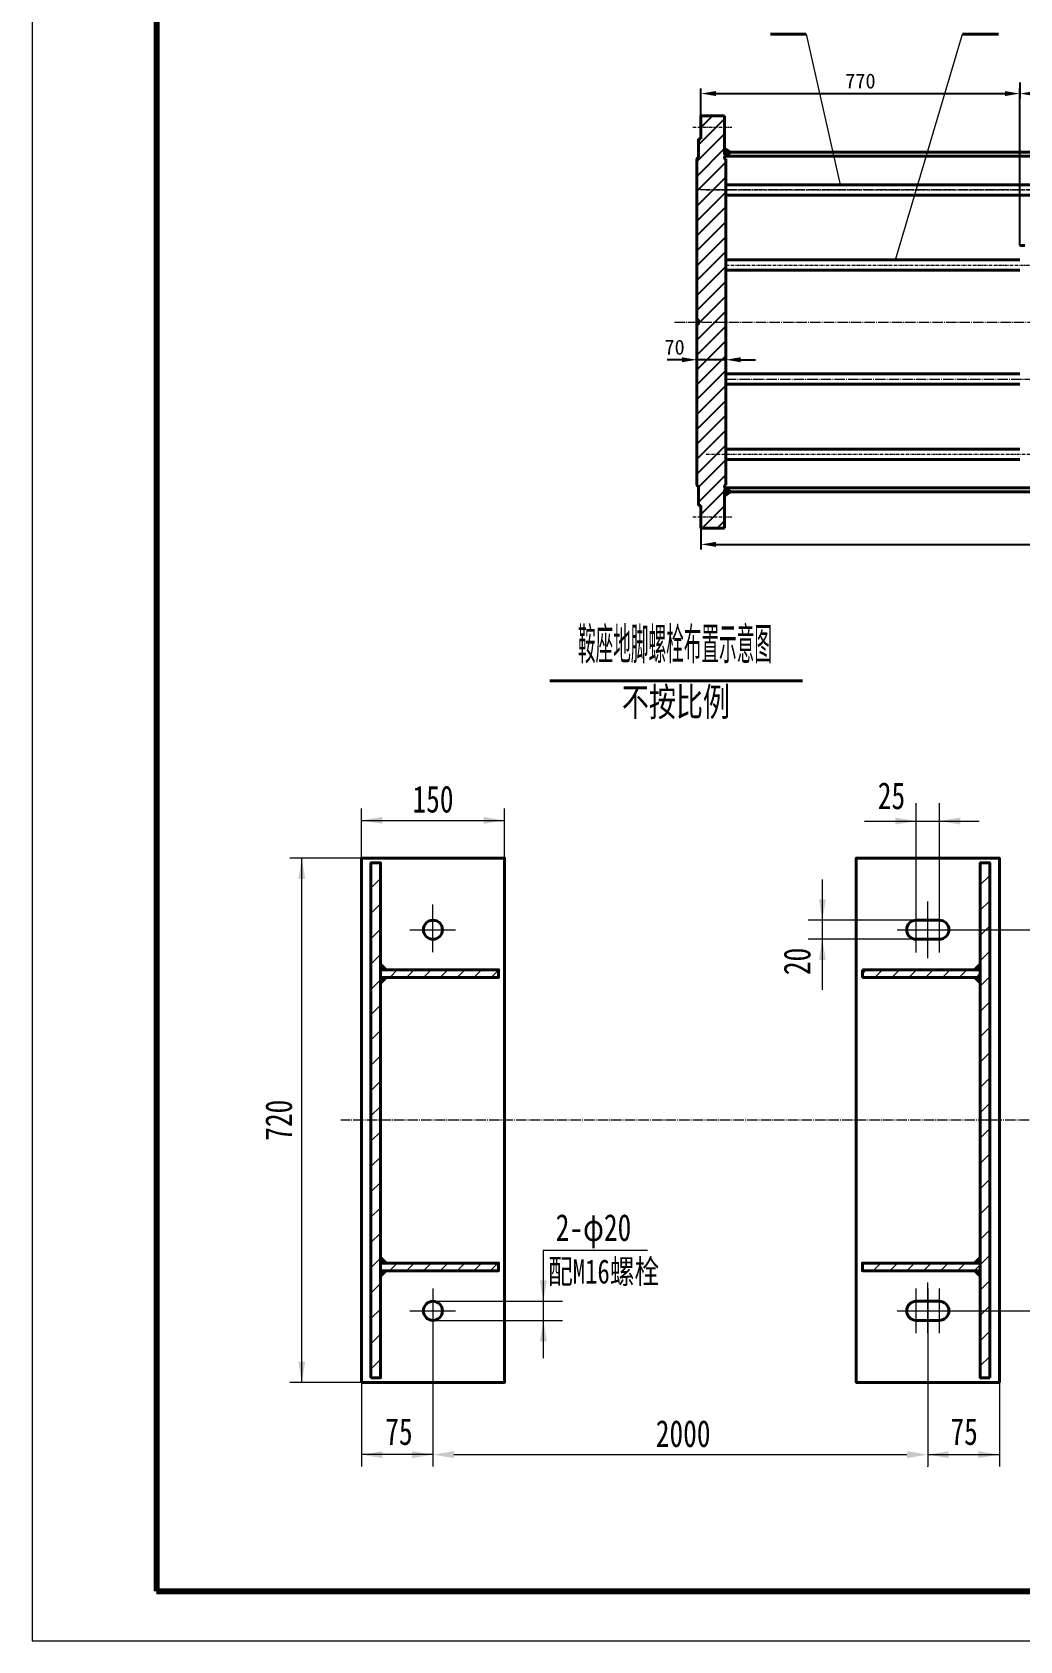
# Model space of a CAD drawing. Extents: x 0 to 23518, y -2902 to 4226.
# Drawn here: x 13426 to 15811, y -2902 to 980 of the extents above; entities that cross this region are included whole.
import ezdxf
from ezdxf.enums import TextEntityAlignment as Align

# ---------------------------------------------------------------- set-up
doc = ezdxf.new("R2010")
doc.units = 0
doc.header["$LTSCALE"] = 10
doc.header["$PDMODE"] = 1
doc.linetypes.add('ZXX-L', pattern=[3.28, 2.5, -0.3, 0.18, -0.3])
doc.linetypes.add('ZXX-S', pattern=[1.27, 0.75, -0.2, 0.12, -0.2])
doc.layers.get('Defpoints').update_dxf_attribs({"linetype": 'CONTINUOUS'})
doc.layers.add('5剖面线层', color=2, linetype='CONTINUOUS')
for name, color, linetype, lineweight in [('A 粗实线', 1, 'CONTINUOUS', 40), ('B 细实线', 7, 'CONTINUOUS', 18), ('C 文 字', 2, 'CONTINUOUS', 20), ('D 短中心线', 3, 'ZXX-S', 18), ('E 长中心线', 3, 'ZXX-L', 18)]:
    doc.layers.add(name, color=color, linetype=linetype, lineweight=lineweight)
doc.styles.add('HZTXT', font='SIMFANG.TTF', dxfattribs={"width": 0.75})
doc.styles.get("Standard").update_dxf_attribs({"font": 'SIMFANG.TTF'})
doc.dimstyles.new('通用标注4.0', dxfattribs={"dimscale": 12, "dimtxt": 3, "dimasz": 3, "dimexe": 1, "dimexo": 0, "dimgap": 1, "dimtad": 1, "dimdec": 0, "dimzin": 0, "dimdsep": 46, "dimtxsty": 'Standard', "dimcen": 0, "dimadec": 0, "dimazin": 0, "dimtfac": 0.375, "dimtdec": 0, "dimtmove": 2, "dimatfit": 3, "dimfxl": 0, "dimtzin": 0, "dimarcsym": 0})

# ---------------------------------------------------------------- blocks, each defined once
blk = doc.blocks.new('*D113')
at = {"layer": 'C 文 字', "color": 0, "lineweight": -2}
for p, q in [((15040.9, 778.2), (15040.9, 844.1)), ((15076.9, 832.1), (15774.9, 832.1)), ((15810.9, 465.7), (15810.9, 844.1))]:
    blk.add_line(p, q, dxfattribs=at)
at = {"layer": 'C 文 字', "color": 0}
for points in [[(15076.9, 838.1), (15076.9, 826.1), (15040.9, 832.1)], [(15774.9, 838.1), (15774.9, 826.1), (15810.9, 832.1)]]:
    blk.add_solid(points, dxfattribs=at)
at = {"layer": 'Defpoints', "color": 0}
for p in [(15810.9, 832.1), (15040.9, 778.2), (15810.9, 465.7)]:
    blk.add_point(p, dxfattribs=at)
at = {"layer": 'C 文 字', "color": 0, "insert": (15425.9, 862.1), "char_height": 36, "attachment_point": 5}
blk.add_mtext('770', dxfattribs=at)
blk = doc.blocks.new('*D115')
at = {"layer": 'C 文 字', "color": 0, "lineweight": -2}
for p, q in [((15810.9, 858.6), (15810.9, 820.1)), ((16494.9, 832.1), (15846.9, 832.1)), ((16530.9, 680.7), (16530.9, 844.1))]:
    blk.add_line(p, q, dxfattribs=at)
at = {"layer": 'C 文 字', "color": 0}
for points in [[(15846.9, 838.1), (15846.9, 826.1), (15810.9, 832.1)], [(16494.9, 838.1), (16494.9, 826.1), (16530.9, 832.1)]]:
    blk.add_solid(points, dxfattribs=at)
at = {"layer": 'Defpoints', "color": 0}
for p in [(15810.9, 858.6), (15810.9, 832.1), (16530.9, 680.7)]:
    blk.add_point(p, dxfattribs=at)
at = {"layer": 'C 文 字', "color": 0, "insert": (16170.9, 862.1), "char_height": 36, "attachment_point": 5}
blk.add_mtext('720', dxfattribs=at)
blk = doc.blocks.new('*D117')
at = {"layer": 'C 文 字', "color": 0, "lineweight": -2}
for p, q in [((15040.9, -216.8), (15040.9, -267.8)), ((18018.3, -216.8), (18018.3, -267.8)), ((15076.9, -255.8), (17982.3, -255.8))]:
    blk.add_line(p, q, dxfattribs=at)
at = {"layer": 'C 文 字', "color": 0}
for points in [[(15076.9, -249.8), (15076.9, -261.8), (15040.9, -255.8)], [(17982.3, -249.8), (17982.3, -261.8), (18018.3, -255.8)]]:
    blk.add_solid(points, dxfattribs=at)
at = {"layer": 'Defpoints', "color": 0}
for p in [(15040.9, -216.8), (18018.3, -216.8), (18018.3, -255.8)]:
    blk.add_point(p, dxfattribs=at)
at = {"layer": 'C 文 字', "color": 0, "insert": (16529.6, -225.8), "char_height": 36, "attachment_point": 5}
blk.add_mtext('2977', dxfattribs=at)
blk = doc.blocks.new('*D118')
at = {"layer": 'C 文 字', "color": 0, "lineweight": -2}
for p, q in [((15030.9, 186.5), (15030.9, 201.8)), ((15100.9, 186.5), (15100.9, 201.8)), ((14994.9, 189.8), (14958.9, 189.8)), ((15100.9, 189.8), (15030.9, 189.8)), ((15136.9, 189.8), (15172.9, 189.8))]:
    blk.add_line(p, q, dxfattribs=at)
at = {"layer": 'C 文 字', "color": 0}
for points in [[(14994.9, 195.8), (14994.9, 183.8), (15030.9, 189.8)], [(15136.9, 195.8), (15136.9, 183.8), (15100.9, 189.8)]]:
    blk.add_solid(points, dxfattribs=at)
at = {"layer": 'Defpoints', "color": 0}
for p in [(15030.9, 189.8), (15030.9, 186.5), (15100.9, 186.5)]:
    blk.add_point(p, dxfattribs=at)
at = {"layer": 'C 文 字', "color": 0, "insert": (14977.1, 219.8), "char_height": 36, "attachment_point": 5}
blk.add_mtext('70', dxfattribs=at)

msp = doc.modelspace()

# ---------------------------------------------------------------- hatches: boundary and pattern name
at = {"layer": '5剖面线层'}
h = msp.add_hatch(dxfattribs=at)
h.set_pattern_fill('ANSI31', color=256, scale=8, style=0)
h.set_pattern_definition([(45, (0, -209.862), (-17.960512, 17.960512), [])])
h.paths.add_polyline_path([(15097.9, 778.2), (15040.9, 778.2), (15040.9, 750.7), (15097.9, 750.7)])
h.paths.add_polyline_path([(15097.9, 750.7), (15040.9, 750.7), (15040.9, 723.2), (15034.9, 723.2), (15034.9, 678.7), (15030.9, 674.7), (15030.9, 632.7), (15100.9, 632.7), (15100.9, 674.7), (15099.9, 674.7, -0.414214), (15097.9, 676.7), (15097.9, 678.7, -0.414214), (15099.9, 680.7), (15100.9, 680.7), (15100.9, 683.1, -0.298217), (15097.9, 687.7)])
h.paths.add_polyline_path([(15100.9, 632.7), (15030.9, 632.7), (15030.9, 599.7), (15100.9, 599.7)])
h.paths.add_polyline_path([(15100.9, 599.7), (15053.6, 599.7), (15030.9, 599.7), (15030.9, 566.7), (15100.9, 566.7)])
h.paths.add_polyline_path([(15100.9, 566.7), (15030.9, 566.7), (15030.9, 533.7), (15100.9, 533.7)])
h.paths.add_polyline_path([(15100.9, 533.7), (15030.9, 533.7), (15030.9, 500.7), (15100.9, 500.7)])
h.paths.add_polyline_path([(15100.9, 500.7), (15030.9, 500.7), (15030.9, 467.7), (15100.9, 467.7)])
h.paths.add_polyline_path([(15100.9, 467.7), (15030.9, 467.7), (15030.9, 434.7), (15100.9, 434.7)])
h.paths.add_polyline_path([(15100.9, 434.7), (15030.9, 434.7), (15030.9, 401.7), (15100.9, 401.7)])
h.paths.add_polyline_path([(15100.9, 401.7), (15030.9, 401.7), (15030.9, 368.7), (15100.9, 368.7)])
h.paths.add_polyline_path([(15100.9, 368.7), (15030.9, 368.7), (15030.9, 335.7), (15100.9, 335.7)])
h.paths.add_polyline_path([(15100.9, 335.7), (15030.9, 335.7), (15030.9, 302.7), (15100.9, 302.7)])
h.paths.add_polyline_path([(15100.9, 302.7), (15030.9, 302.7), (15030.9, 286.7), (15034.9, 286.7), (15034.9, 280.7), (15100.9, 280.7)])
h.paths.add_polyline_path([(15100.9, 280.7), (15034.9, 280.7), (15034.9, 274.7), (15030.9, 274.7), (15030.9, 258.7), (15100.9, 258.7)])
h.paths.add_polyline_path([(15100.9, 258.7), (15030.9, 258.7), (15030.9, 225.7), (15100.9, 225.7)])
h.paths.add_polyline_path([(15100.9, 225.7), (15030.9, 225.7), (15030.9, 192.7), (15100.9, 192.7)])
h.paths.add_polyline_path([(15100.9, 192.7), (15030.9, 192.7), (15030.9, 159.7), (15100.9, 159.7)])
h.paths.add_polyline_path([(15100.9, 159.7), (15030.9, 159.7), (15030.9, 126.7), (15100.9, 126.7)])
h.paths.add_polyline_path([(15100.9, 126.7), (15030.9, 126.7), (15030.9, 93.7), (15100.9, 93.7)])
h.paths.add_polyline_path([(15100.9, 93.7), (15030.9, 93.7), (15030.9, 60.7), (15100.9, 60.7)])
h.paths.add_polyline_path([(15100.9, 60.7), (15030.9, 60.7), (15030.9, 27.7), (15100.9, 27.7)])
h.paths.add_polyline_path([(15100.9, 27.7), (15030.9, 27.7), (15030.9, -5.3), (15100.9, -5.3)])
h.paths.add_polyline_path([(15100.9, -5.3), (15030.9, -5.3), (15030.9, -38.3), (15100.9, -38.3)])
h.paths.add_polyline_path([(15100.9, -38.3), (15053.6, -38.3), (15030.9, -38.3), (15030.9, -71.3), (15100.9, -71.3)])
h.paths.add_polyline_path([(15100.9, -71.3), (15030.9, -71.3), (15030.9, -113.3), (15034.9, -117.3), (15034.9, -161.8), (15040.9, -161.8), (15040.9, -189.3), (15097.9, -189.3), (15097.9, -126.3, -0.298217), (15100.9, -121.7), (15100.9, -119.3), (15099.9, -119.3, -0.414214), (15097.9, -117.3), (15097.9, -115.3, -0.414214), (15099.9, -113.3), (15100.9, -113.3)])
h.paths.add_polyline_path([(15097.9, -189.3), (15040.9, -189.3), (15040.9, -216.8), (15097.9, -216.8)])

# ---------------------------------------------------------------- linework, layer by layer
at = {"layer": 'A 粗实线'}
for p, q in [((15208.6, 975.2), (15295.2, 975.2)), ((15672.7, 975.2), (15759.4, 975.2)), ((15040.9, 778.2), (15097.9, 778.2)), ((15040.9, 723.2), (15040.9, 778.2)), ((15097.9, 687.7), (15097.9, 778.2)), ((15034.9, 723.2), (15040.9, 723.2)), ((15034.9, 723.2), (15034.9, 678.7)), ((15112.5, 690.7), (15097.9, 700.7)), ((15030.9, 674.7), (15034.9, 678.7)), ((15030.9, 674.7), (15030.9, 280.7)), ((15097.9, 678.7), (15097.9, 676.7)), ((15100.9, 680.7), (15099.9, 680.7)), ((15099.9, 674.7), (15100.9, 674.7)), ((15100.9, 680.7), (15100.9, 683.1)), ((15100.9, 680.7), (17795.8, 680.7)), ((15100.9, 280.7), (15100.9, 674.7)), ((15112.5, 690.7), (15102.9, 682.7)), ((15102.9, 682.7), (15102.9, 682.7)), ((15102.9, 682.7), (15102.9, 680.7)), ((15112.5, 690.7), (17795.8, 690.7)), ((15100.9, 612.2), (15810.9, 612.2)), ((15100.9, 587.2), (15810.9, 587.2)), ((15810.9, 612.2), (16530.9, 612.2)), ((15810.9, 587.2), (16530.9, 587.2)), ((15100.9, 430.7), (15810.9, 430.7)), ((15822.9, 465.7), (15810.9, 465.7)), ((15100.9, 405.7), (15810.9, 405.7)), ((15030.9, 286.7), (15034.9, 286.7)), ((15030.9, 280.7), (15030.9, -113.3)), ((15034.9, 274.7), (15030.9, 274.7)), ((15034.9, 286.7), (15034.9, 274.7)), ((15100.9, 280.7), (15100.9, -113.3)), ((15100.9, 155.7), (15810.9, 155.7)), ((15100.9, 130.7), (15810.9, 130.7)), ((15100.9, -25.8), (15810.9, -25.8)), ((15100.9, -50.8), (15810.9, -50.8)), ((15030.9, -113.3), (15034.9, -117.3)), ((15097.9, -117.3), (15097.9, -115.3)), ((15099.9, -113.3), (15100.9, -113.3)), ((15034.9, -161.8), (15034.9, -117.3)), ((15097.9, -216.8), (15097.9, -126.3)), ((15112.5, -129.3), (15097.9, -139.3)), ((15100.9, -119.3), (15099.9, -119.3)), ((15100.9, -119.3), (15100.9, -121.7)), ((15100.9, -119.3), (17795.8, -119.3)), ((15102.9, -121.3), (15102.9, -119.3)), ((15112.5, -129.3), (15102.9, -121.3)), ((15102.9, -121.3), (15102.9, -121.3)), ((15112.5, -129.3), (17795.8, -129.3)), ((15034.9, -161.8), (15040.9, -161.8)), ((15040.9, -161.8), (15040.9, -216.8)), ((15040.9, -216.8), (15097.9, -216.8)), ((14676.3, -585.2), (15285.9, -585.2)), ((15616.5, -1162.5), (15560.7, -1162.5)), ((15616.5, -1208.6), (15560.7, -1208.6)), ((15715.4, -1282.4), (15430.8, -1282.4)), ((15430.8, -1282.4), (15430.8, -1300.8)), ((15430.8, -1300.8), (15715.4, -1300.8)), ((15715.4, -1300.8), (15715.4, -1282.4)), ((15715.4, -1990.2), (15715.4, -2008.6)), ((15616.5, -2082.3), (15560.7, -2082.3)), ((15616.5, -2128.4), (15560.7, -2128.4))]:
    msp.add_line(p, q, dxfattribs=at)
at = {"layer": 'A 粗实线', "color": 5, "lineweight": 80}
msp.add_lwpolyline([(13725.9, -2781.7), (23397.9, -2781.7), (23397.9, 4106.3), (13725.9, 4106.3)], close=True, dxfattribs=at)
at = {"layer": 'A 粗实线'}
for points in [[(14221, -2278.2), (14221, -1012.8), (14566.6, -1012.8), (14566.6, -2278.2)], [(14244, -2266.7), (14244, -1024.3), (14267.1, -1024.3), (14267.1, -2266.7)], [(15761.4, -2278.2), (15761.4, -1012.8), (15415.8, -1012.8), (15415.8, -2278.2)], [(15738.4, -2266.7), (15738.4, -1024.3), (15715.4, -1024.3), (15715.4, -2266.7)], [(14267.1, -1300.8), (14267.1, -1282.4), (14552, -1282.4), (14552, -1300.8)], [(14267.1, -2008.6), (14267.1, -1990.2), (14552.3, -1990.2), (14552.3, -2008.6)], [(15715.4, -2008.6), (15715.4, -1990.2), (15430.6, -1990.2), (15430.6, -2008.6)]]:
    msp.add_lwpolyline(points, close=True, dxfattribs=at)
for centre in [(14393.8, -1185.6), (14393.8, -2105.4)]:
    msp.add_circle(centre, 23, dxfattribs=at)
for centre, radius, start, end in [((15102.9, 687.7), 5, 180, 246.4218), ((15099.9, 678.7), 2, 90, 180), ((15099.9, 676.7), 2, 180, 270), ((15099.9, -115.3), 2, 90, 180), ((15099.9, -117.3), 2, 180, 270), ((15102.9, -126.3), 5, 113.5782, 180), ((15560.7, -1185.6), 23, 90, 270), ((15616.5, -1185.6), 23, 270, 90), ((15560.7, -2105.4), 23, 90, 270), ((15616.5, -2105.4), 23, 270, 90)]:
    msp.add_arc(centre, radius, start, end, dxfattribs=at)
for points in [[(14267.1, -1282.4), (14285.8, -1282.4), (14267.1, -1263.6)], [(15715.4, -1282.4), (15696.6, -1282.4), (15715.4, -1263.6)], [(14267.1, -1300.8), (14285.8, -1300.8), (14267.1, -1319.5)], [(15715.4, -1300.8), (15696.6, -1300.8), (15715.4, -1319.5)], [(14267.1, -1990.2), (14285.8, -1990.2), (14267.1, -1971.5)], [(15715.4, -1990.2), (15696.6, -1990.2), (15715.4, -1971.5)], [(14267.1, -2008.6), (14285.8, -2008.6), (14267.1, -2027.3)], [(15715.4, -2008.6), (15696.6, -2008.6), (15715.4, -2027.3)]]:
    msp.add_solid(points, dxfattribs=at)
at = {"layer": 'B 细实线'}
for p, q in [((15560.7, -1240.4), (15560.7, -880.3)), ((15616.5, -1240.4), (15616.5, -880.3)), ((14221, -1012.8), (14221, -893)), ((14221, -921.8), (14566.6, -921.8)), ((14566.6, -1012.8), (14566.6, -893)), ((15435.6, -923.5), (15712.3, -923.5)), ((14221, -1012.8), (14048.2, -1012.8)), ((14077, -2278.2), (14077, -1012.8)), ((14267.1, -1062.2), (14244, -1085.2)), ((15334, -1331), (15334, -1064.6)), ((15738.4, -1054.5), (15715.4, -1077.5)), ((14244, -1146.4), (14267.1, -1123.3)), ((14393.8, -1239.5), (14393.8, -1124.8)), ((15588.6, -1254.2), (15588.6, -1118)), ((15715.4, -1138.6), (15738.4, -1115.6)), ((15588.6, -1162.5), (15299.4, -1162.5)), ((14267.1, -1184.4), (14244, -1207.5)), ((14337.7, -1185.6), (14447.9, -1185.6)), ((15514.7, -1185.6), (15662.6, -1185.6)), ((15663.5, -1185.6), (16007.4, -1185.6)), ((15738.4, -1176.7), (15715.4, -1199.7)), ((15588.6, -1208.6), (15299.4, -1208.6)), ((15715.4, -1260.8), (15738.4, -1237.8)), ((14244, -1268.6), (14267.1, -1245.5)), ((14267.1, -1306.6), (14244, -1329.7)), ((14307.6, -1282.4), (14289.2, -1300.8)), ((14329.9, -1300.8), (14348.3, -1282.4)), ((14389.1, -1282.4), (14370.6, -1300.8)), ((14411.4, -1300.8), (14429.8, -1282.4)), ((14470.5, -1282.4), (14452.1, -1300.8)), ((14492.8, -1300.8), (14511.2, -1282.4)), ((14534.3, -1300.8), (14552.7, -1282.4)), ((15440.2, -1282.4), (15430.8, -1291.8)), ((15479.5, -1282.4), (15461.1, -1300.8)), ((15501.8, -1300.8), (15520.3, -1282.4)), ((15561, -1282.4), (15542.6, -1300.8)), ((15583.3, -1300.8), (15601.7, -1282.4)), ((15642.4, -1282.4), (15624, -1300.8)), ((15664.7, -1300.8), (15683.1, -1282.4)), ((15715.4, -1290.9), (15705.4, -1300.8)), ((15738.4, -1298.9), (15715.4, -1321.9)), ((14244, -1390.8), (14267.1, -1367.7)), ((15715.4, -1383), (15738.4, -1360)), ((14267.1, -1428.8), (14244, -1451.9)), ((15738.4, -1421.1), (15715.4, -1444.1)), ((14244, -1513), (14267.1, -1489.9)), ((15715.4, -1505.2), (15738.4, -1482.2)), ((14267.1, -1551), (14244, -1574.1)), ((15738.4, -1543.3), (15715.4, -1566.3)), ((14244, -1635.2), (14267.1, -1612.1)), ((15715.4, -1627.4), (15738.4, -1604.4)), ((15738.4, -1665.5), (15715.4, -1688.6)), ((14267.1, -1673.2), (14244, -1696.3)), ((14244, -1757.4), (14267.1, -1734.3)), ((15715.4, -1749.7), (15738.4, -1726.6)), ((14267.1, -1795.4), (14244, -1818.5)), ((15738.4, -1787.7), (15715.4, -1810.8)), ((14244, -1879.6), (14267.1, -1856.5)), ((15715.4, -1871.9), (15738.4, -1848.8)), ((14267.1, -1917.6), (14244, -1940.7)), ((15738.4, -1909.9), (15715.4, -1933)), ((14244, -2001.8), (14267.1, -1978.7)), ((14660.2, -1958.8), (14911.6, -1958.8)), ((14660.2, -1958.8), (14660.2, -2219.3)), ((15715.4, -1994.1), (15738.4, -1971)), ((14307.6, -1990.2), (14289.1, -2008.6)), ((14329.9, -2008.6), (14348.3, -1990.2)), ((14389, -1990.2), (14370.6, -2008.6)), ((14411.3, -2008.6), (14429.7, -1990.2)), ((14470.5, -1990.2), (14452, -2008.6)), ((14492.8, -2008.6), (14511.2, -1990.2)), ((14531.6, -2008.6), (14550, -1990.2)), ((15430.6, -1995.4), (15435.8, -1990.2)), ((15456.5, -2008.6), (15474.9, -1990.2)), ((15515.6, -1990.2), (15497.2, -2008.6)), ((15537.9, -2008.6), (15556.3, -1990.2)), ((15597.1, -1990.2), (15578.6, -2008.6)), ((15619.4, -2008.6), (15637.8, -1990.2)), ((15678.5, -1990.2), (15660.1, -2008.6)), ((15700.8, -2008.6), (15715.4, -1994.1)), ((14267.1, -2039.8), (14244, -2062.9)), ((14393.8, -2051.4), (14393.8, -2166.1)), ((15560.7, -2159.3), (15560.7, -2051.5)), ((15588.6, -2159.3), (15588.6, -2037.2)), ((15588.6, -2051.5), (15588.6, -2481.2)), ((15616.5, -2159.3), (15616.5, -2051.5)), ((15738.4, -2032.1), (15715.4, -2055.2)), ((14393.8, -2082.3), (14706.5, -2082.3)), ((15715.4, -2116.3), (15738.4, -2093.2)), ((14244, -2124), (14267.1, -2101)), ((14337.7, -2105.4), (14447.9, -2105.4)), ((14393.8, -2105.4), (14393.8, -2385)), ((14393.8, -2128.4), (14706.5, -2128.4)), ((15514.7, -2105.4), (15662.6, -2105.4)), ((15663.5, -2105.4), (16007.4, -2105.4)), ((14267.1, -2162.1), (14244, -2185.1)), ((15738.4, -2154.3), (15715.4, -2177.4)), ((14244, -2246.2), (14267.1, -2223.2)), ((15715.4, -2238.5), (15738.4, -2215.4)), ((14221, -2278.2), (14048.2, -2278.2)), ((14221, -2278.2), (14221, -2481.2)), ((15761.4, -2278.2), (15761.4, -2481.2)), ((14393.8, -2385.9), (14393.8, -2481.2)), ((14393.8, -2452.4), (14221, -2452.4)), ((14444.2, -2452.4), (15538.2, -2452.4)), ((15588.6, -2452.4), (15761.4, -2452.4)), ((15588.6, -2482.1), (15588.6, -2481.2))]:
    msp.add_line(p, q, dxfattribs=at)
msp.add_lwpolyline([(13425.9, -2901.7), (23517.9, -2901.7), (23517.9, 4226.3), (13425.9, 4226.3)], close=True, dxfattribs=at)
for points in [[(14271.4, -913.4), (14271.4, -930.2), (14221, -921.8)], [(14516.2, -913.4), (14516.2, -930.2), (14566.6, -921.8)], [(15510.3, -915.1), (15510.3, -931.9), (15560.7, -923.5)], [(15666.9, -915.1), (15666.9, -931.9), (15616.5, -923.5)], [(14085.4, -1063.2), (14068.6, -1063.2), (14077, -1012.8)], [(15325.6, -1112.1), (15342.4, -1112.1), (15334, -1162.5)], [(15342.4, -1259), (15325.6, -1259), (15334, -1208.6)], [(14651.8, -2031.9), (14668.6, -2031.9), (14660.2, -2082.3)], [(14668.6, -2178.8), (14651.8, -2178.8), (14660.2, -2128.4)], [(14068.6, -2227.8), (14085.4, -2227.8), (14077, -2278.2)], [(14271.4, -2460.8), (14271.4, -2444), (14221, -2452.4)], [(14343.4, -2460.8), (14343.4, -2444), (14393.8, -2452.4)], [(14444.2, -2444), (14444.2, -2460.8), (14393.8, -2452.4)], [(15538.2, -2444), (15538.2, -2460.8), (15588.6, -2452.4)], [(15639, -2460.8), (15639, -2444), (15588.6, -2452.4)], [(15711, -2460.8), (15711, -2444), (15761.4, -2452.4)]]:
    msp.add_solid(points, dxfattribs=at)
at = {"layer": 'C 文 字'}
for p, q in [((15295.2, 975.2), (15376.7, 612.2)), ((15510.7, 430.7), (15672.7, 975.2)), ((15098.7, 700.1), (15097.9, 699.3)), ((15109.4, 688.2), (15097.9, 699.6)), ((15100.1, 699.2), (15097.9, 697.1)), ((15101.4, 698.3), (15097.9, 694.8)), ((15108.2, 687.1), (15097.9, 697.4)), ((15102.7, 697.4), (15097.9, 692.6)), ((15104.1, 696.5), (15097.9, 690.3)), ((15105.4, 695.6), (15097.9, 688.1)), ((15107, 686.1), (15097.9, 695.1)), ((15105.7, 685.1), (15097.9, 692.9)), ((15104.5, 684.1), (15097.9, 690.6)), ((15103.3, 683), (15097.9, 688.4)), ((15106.7, 694.7), (15098.2, 686.1)), ((15102.9, 681.2), (15098.3, 685.8)), ((15108.1, 693.7), (15099, 684.6)), ((15109.4, 692.8), (15100.1, 683.6)), ((15110.7, 691.9), (15100.9, 682.1)), ((15101.1, 680.7), (15100.9, 680.9)), ((15110.6, 689.2), (15101.6, 698.2)), ((15102.9, 681.9), (15101.8, 680.7)), ((15112, 691), (15108.2, 687.1)), ((15111.8, 690.2), (15108.8, 693.2)), ((15103.3, -121.6), (15097.9, -127)), ((15104.5, -122.6), (15097.9, -129.2)), ((15105.7, -123.6), (15097.9, -131.5)), ((15107, -124.7), (15097.9, -133.7)), ((15108.2, -125.7), (15097.9, -136)), ((15109.4, -126.7), (15097.9, -138.2)), ((15105.4, -134.1), (15097.9, -126.7)), ((15104.1, -135.1), (15097.9, -128.9)), ((15102.7, -136), (15097.9, -131.2)), ((15101.4, -136.9), (15097.9, -133.4)), ((15100.1, -137.8), (15097.9, -135.6)), ((15098.7, -138.7), (15097.9, -137.9)), ((15106.7, -133.2), (15098.2, -124.7)), ((15102.9, -119.7), (15098.3, -124.3)), ((15108.1, -132.3), (15099, -123.2)), ((15109.4, -131.4), (15100.1, -122.1)), ((15101.1, -119.3), (15100.9, -119.5)), ((15110.7, -130.5), (15100.9, -120.7)), ((15110.6, -127.7), (15101.6, -136.7)), ((15102.9, -120.4), (15101.8, -119.3)), ((15112, -129.6), (15108.2, -125.7)), ((15111.8, -128.8), (15108.8, -131.8))]:
    msp.add_line(p, q, dxfattribs=at)
at = {"layer": 'D 短中心线'}
for p, q in [((15021.2, 750.7), (15115.7, 750.7)), ((15053.6, 599.7), (16585.7, 599.7)), ((15100.9, 418.2), (17306.5, 418.2)), ((15053.6, -38.3), (17319.8, -38.3)), ((15021.2, -189.3), (15115.7, -189.3))]:
    msp.add_line(p, q, dxfattribs=at)
at = {"layer": 'E 长中心线'}
for p, q in [((16604.7, 599.7), (15030.9, 599.7)), ((14976.6, 280.7), (16914.4, 280.7)), ((15100.9, 143.2), (17306.5, 143.2)), ((15833.4, -1645.5), (14171.3, -1645.5))]:
    msp.add_line(p, q, dxfattribs=at)

# ---------------------------------------------------------------- texts
at = {"layer": 'C 文 字', "style": 'HZTXT', "width": 0.39918}
msp.add_text('鞍座地脚螺栓布置示意图', height=77.129, dxfattribs=at).set_placement((14743.8, -534.3), (15212.5, -534.3), align=Align.FIT)
at = {"layer": 'C 文 字', "style": 'HZTXT'}
for s, height, width, p in [('不按比例', 68.41, 0.7, (14980.5, -634.6)), ('2000', 64.8, 0.75, (14997.9, -2402))]:
    msp.add_text(s, height=height, dxfattribs=dict(at, width=width)).set_placement(p, align=Align.MIDDLE)
at = {"layer": 'C 文 字', "style": 'HZTXT', "width": 0.75}
for s, p in [('150', (14393.8, -902.9)), ('25', (15500.9, -894.7)), ('2-φ20', (14781.4, -1936.7)), ('75', (14311.6, -2429)), ('75', (15676.4, -2429))]:
    msp.add_text(s, height=64.8, dxfattribs=at).set_placement(p, align=Align.CENTER)
for s, p in [('20', (15305.2, -1262.2)), ('720', (14053.5, -1645.5))]:
    msp.add_text(s, height=64.8, rotation=90, dxfattribs=at).set_placement(p, align=Align.CENTER)
msp.add_text('配M16螺栓', height=58.32, dxfattribs=at).set_placement((14940, -2039.5), align=Align.RIGHT)

# ---------------------------------------------------------------- dimensions: what is measured, and where the dimension line sits
at = {"layer": 'C 文 字'}
for base, p1, p2, picture, middle in [((15810.9, 832.1), (15040.9, 778.2), (15810.9, 465.7), '*D113', (15425.9, 862.1)), ((15810.9, 832.1), (16530.9, 680.7), (15810.9, 858.6), '*D115', (16170.9, 862.1)), ((18018.3, -255.8), (15040.9, -216.8), (18018.3, -216.8), '*D117', (16529.6, -225.8))]:
    dim = msp.add_linear_dim(base=base, p1=p1, p2=p2, dimstyle='通用标注4.0', dxfattribs=at)
    dim.commit()
    dim.dimension.update_dxf_attribs({"geometry": picture, "text_midpoint": middle})
dim = msp.add_linear_dim(base=(15030.9, 189.8), p1=(15100.9, 186.5), p2=(15030.9, 186.5), dimstyle='通用标注4.0', dxfattribs=at)
dim.commit()
dim.dimension.update_dxf_attribs({"geometry": '*D118', "text_midpoint": (14977.1, 219.8), "dimtype": 160})

doc.saveas('drawing.dxf')
